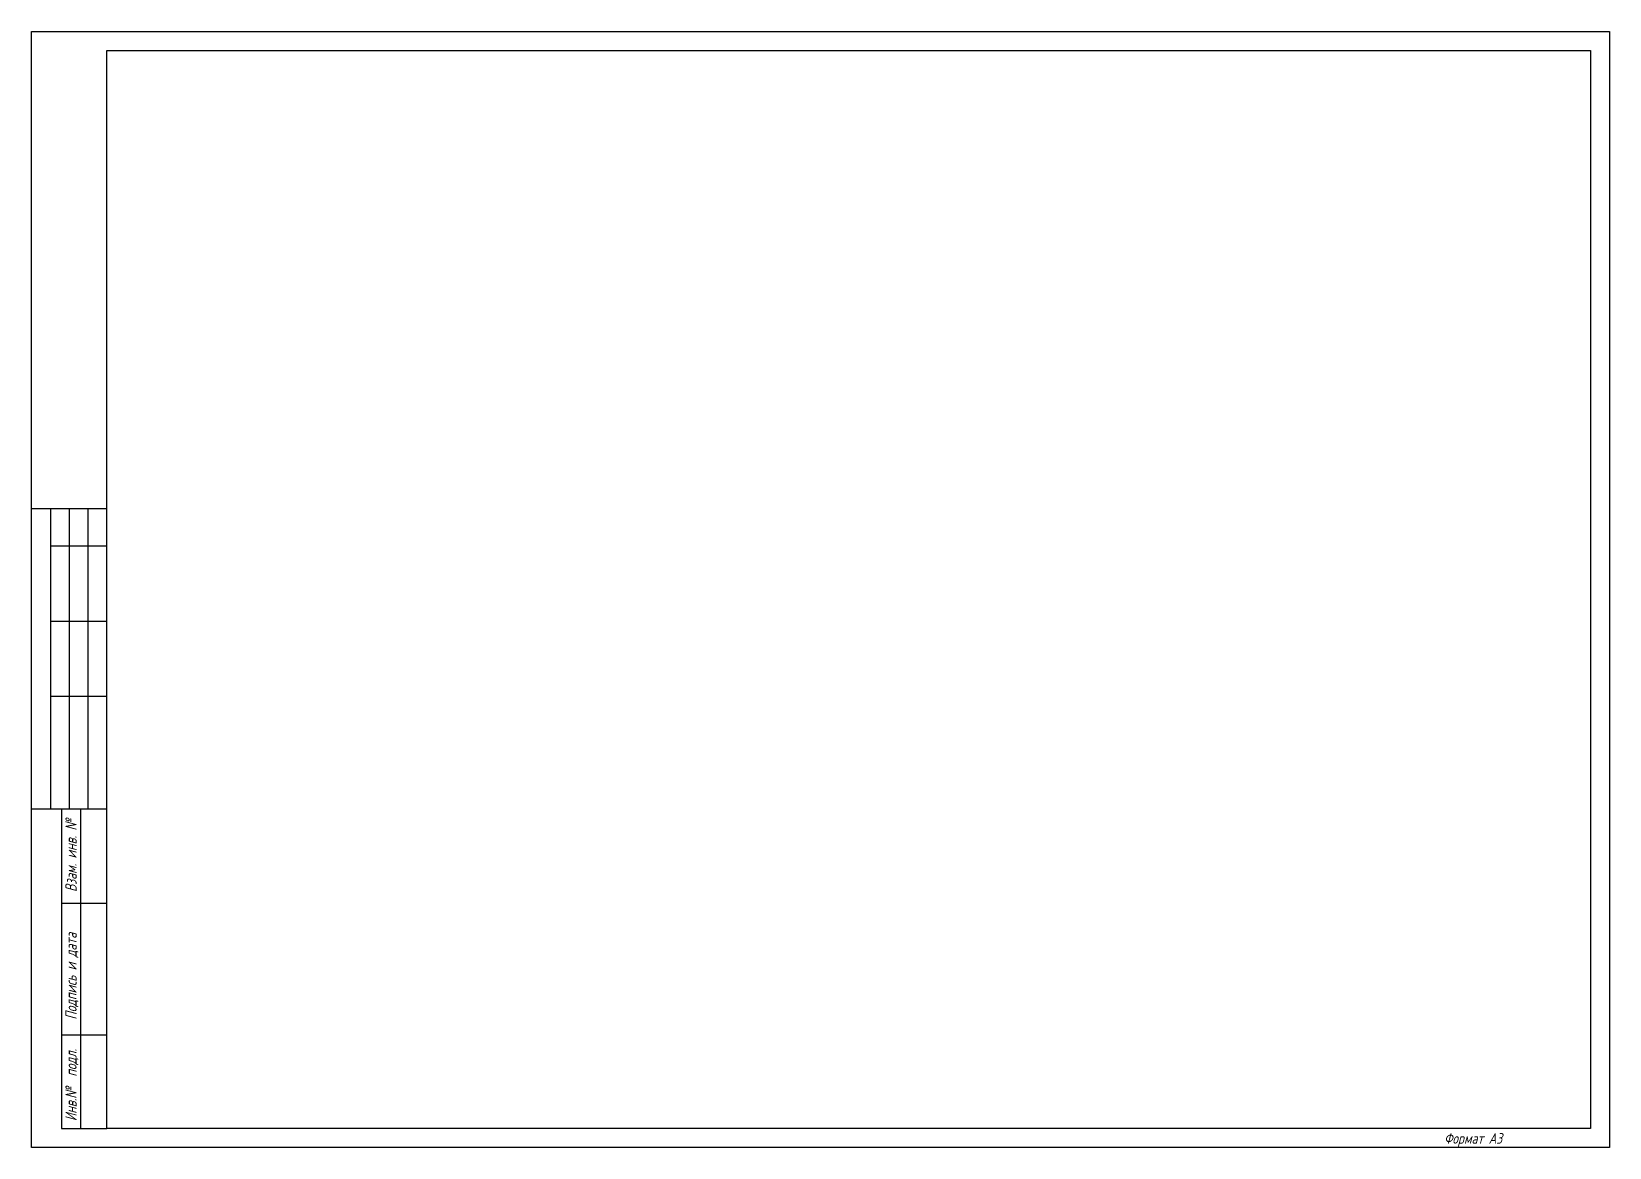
# Paper-space layout 'Лист_А3' of a CAD drawing. Header units: millimetres. Extents: x 0 to 420, y 0 to 297.
import ezdxf

# ---------------------------------------------------------------- set-up
doc = ezdxf.new("R2010")
doc.units = ezdxf.units.MM
doc.styles.add('ISOSPEUR', font='isocpeur.ttf')

# ---------------------------------------------------------------- blocks, each defined once
blk = doc.blocks.new('A3')
for points in [[(1, 1), (1, 298)], [(1, 298), (421, 298)], [(421, 298), (421, 1)], [(21, 171), (1, 171)], [(6, 171), (6, 91)], [(11, 171), (11, 91)], [(16, 171), (16, 91)], [(21, 161), (6, 161)], [(21, 141), (6, 141)], [(21, 121), (6, 121)], [(21, 91), (1, 91)], [(21, 91), (14, 91), (9, 91), (9, 6), (21, 6)], [(14, 91), (14, 6)], [(9, 66), (21, 66)], [(9, 31), (21, 31)], [(421, 1), (1, 1)]]:
    blk.add_lwpolyline(points)
blk.add_lwpolyline([(21, 6), (21, 293), (416, 293), (416, 6)], close=True)
at = {"style": 'ISOSPEUR', "oblique": 15, "width": 0.75}
for s, p in [('Взам. инв. №', (13, 69)), ('Подпись и дата', (13, 35)), ('Инв.№  подл.', (13, 8))]:
    blk.add_text(s, height=3, rotation=90, dxfattribs=at).set_placement(p)
at = {"style": 'ISOSPEUR', "oblique": 15, "width": 0.8}
blk.add_text('Фоpмат А3', height=2.8, dxfattribs=at).set_placement((377, 2))

psp = doc.layouts.new('Лист_А3')

# ---------------------------------------------------------------- block references
psp.add_blockref('A3', (-1, -1))

doc.saveas('drawing.dxf')
